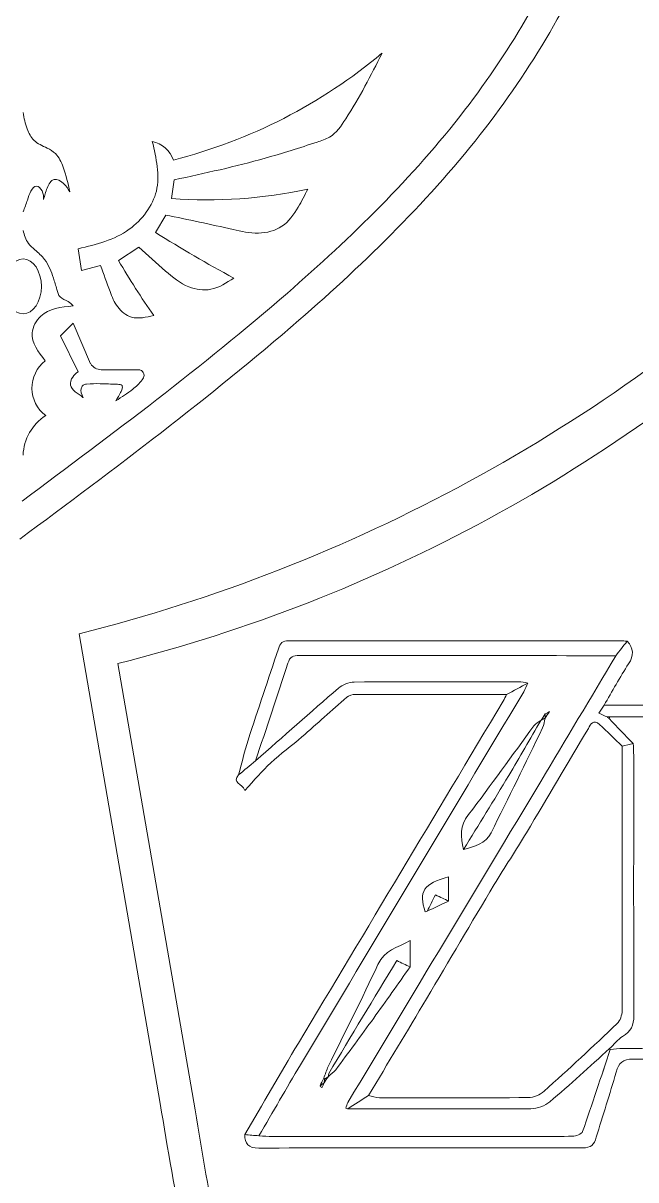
# Model space of a CAD drawing. Header units: inches. Extents: x 0 to 12, y 0 to 12.
# Drawn here: x 4.631 to 5.329, y 2.884 to 4.201 of the extents above; entities that cross this region are included whole.
import ezdxf

# ---------------------------------------------------------------- set-up
doc = ezdxf.new("R2010")
doc.units = ezdxf.units.IN
doc.header["$MEASUREMENT"] = 0

msp = doc.modelspace()

# ---------------------------------------------------------------- linework, layer by layer
at = {"color": 5, "lineweight": 0}
for p, q in [((4.7998, 4.0015), (4.803, 4.0228)), ((4.7817, 3.9629), (4.7934, 3.9827)), ((4.6937, 3.9443), (4.6975, 3.9196)), ((4.7396, 3.9309), (4.7628, 3.9462)), ((4.6975, 3.9196), (4.7192, 3.9253)), ((4.6879, 3.8595), (4.6735, 3.845)), ((4.7078, 3.8131), (4.6879, 3.8595)), ((4.6735, 3.845), (4.6935, 3.8042)), ((4.7615, 3.8064), (4.7198, 3.8064)), ((4.7389, 3.4717), (4.8268, 2.9633))]:
    msp.add_line(p, q, dxfattribs=at)
at = {"color": 250, "lineweight": 0}
msp.add_line((4.6946, 3.5057), (4.7871, 2.9705), dxfattribs=at)
at = {"color": 5, "lineweight": 0}
for centre, radius, start, end in [((4.6526, 4.6305), 0.604, 284.3341, 309.8666), ((4.7716, 4.0349), 0.0322, 18.8063, 78.5326), ((4.8401, 4.5506), 0.5506, 265.8076, 282.0733), ((5.5732, 5.2174), 1.4833, 237.7506, 241.7403), ((5.3993, 4.3101), 0.7609, 209.8934, 215.4983), ((4.2977, 5.2248), 1.8077, 284.1261, 312.9293), ((4.6801, 3.7856), 0.0392, 127.8196, 233.1621), ((4.7201, 3.8211), 0.0146, 212.8639, 268.9541), ((4.6869, 3.7071), 0.0561, 122.6808, 178.0796)]:
    msp.add_arc(centre, radius, start, end, dxfattribs=at)
at = {"color": 250, "lineweight": 0}
msp.add_arc((4.2301, 5.351), 1.9029, 284.1261, 312.9293, dxfattribs=at)
at = {"color": 5, "lineweight": 0}
msp.add_ellipse((4.6308, 3.9014), major_axis=(0, 0.0313), ratio=0.665933, dxfattribs=at)
at = {"color": 250, "lineweight": 0}
for points in [[(4.627, 3.6134), (4.7351, 3.6939), (4.925, 3.8352), (5.162, 4.0661), (5.3155, 4.3286), (5.3494, 4.5232), (5.3661, 4.6262)], [(5.5262, 1.9577), (5.418, 2.0382), (5.2282, 2.1795), (4.9912, 2.4105), (4.8376, 2.673), (4.8038, 2.8675), (4.7871, 2.9705)]]:
    msp.add_open_spline(points, degree=3, knots=[0, 0, 0, 0, 0.0808468, 0.1419248, 0.197496, 0.2597021, 0.2597021, 0.2597021, 0.2597021], dxfattribs=at)
at = {"color": 5, "lineweight": 0}
for points, knots in [([(4.6297, 3.6568), (4.7325, 3.7333), (4.9128, 3.8675), (5.138, 4.0869), (5.2839, 4.3363), (5.3161, 4.5211), (5.3319, 4.619)], [0, 0, 0, 0, 0.0808468, 0.1419248, 0.197496, 0.2597021, 0.2597021, 0.2597021, 0.2597021]), ([(4.803, 4.0228), (4.8379, 4.0303), (4.8929, 4.0423), (4.9507, 4.0608), (4.9847, 4.0718), (5.0102, 4.1087), (5.0271, 4.1418), (5.0398, 4.1669)], [0, 0, 0, 0, 0.02753964, 0.04351363, 0.0474821, 0.05463243, 0.07669562, 0.07669562, 0.07669562, 0.07669562]), ([(4.6308, 4.0994), (4.632, 4.0932), (4.6342, 4.0819), (4.6425, 4.0658), (4.6566, 4.0602), (4.6701, 4.0522), (4.6788, 4.0337), (4.682, 4.0185), (4.6841, 4.0091)], [0, 0, 0, 0, 0.00496667, 0.00889983, 0.01334248, 0.01630321, 0.02086423, 0.02843291, 0.02843291, 0.02843291, 0.02843291]), ([(4.6937, 3.9443), (4.7142, 3.9492), (4.7524, 3.9584), (4.7913, 4.01), (4.7825, 4.0473), (4.778, 4.0665)], [0, 0, 0, 0, 0.01607831, 0.02987121, 0.04449574, 0.04449574, 0.04449574, 0.04449574]), ([(4.6542, 4.0005), (4.6553, 4.0047), (4.6572, 4.0128), (4.665, 4.0267), (4.6782, 4.0189), (4.6821, 4.0124), (4.6841, 4.0091)], [0, 0, 0, 0, 0.00351206, 0.00679766, 0.00978558, 0.01288207, 0.01288207, 0.01288207, 0.01288207]), ([(4.6308, 3.9864), (4.6326, 3.9909), (4.6357, 3.9988), (4.6383, 4.009), (4.6459, 4.0186), (4.654, 4.0097), (4.6541, 4.0037), (4.6542, 4.0005)], [0, 0, 0, 0, 0.00367448, 0.00651244, 0.00872326, 0.0109429, 0.0134626, 0.0134626, 0.0134626, 0.0134626]), ([(4.7934, 3.9827), (4.8189, 3.9774), (4.854, 3.9701), (4.8982, 3.9598), (4.928, 3.9672), (4.944, 3.99), (4.9518, 4.0053), (4.9552, 4.0122)], [0, 0, 0, 0, 0.02023305, 0.02779216, 0.03497388, 0.04239776, 0.04841567, 0.04841567, 0.04841567, 0.04841567]), ([(4.6308, 3.9651), (4.6323, 3.9599), (4.6348, 3.9512), (4.6456, 3.942), (4.658, 3.931), (4.6646, 3.9138), (4.6689, 3.8996), (4.6719, 3.8876), (4.682, 3.8856), (4.6861, 3.8811), (4.6877, 3.8792)], [0, 0, 0, 0, 0.00412311, 0.00675957, 0.01082209, 0.01687384, 0.02044886, 0.02277519, 0.025562, 0.02745838, 0.02745838, 0.02745838, 0.02745838]), ([(4.7628, 3.9462), (4.7727, 3.9371), (4.7906, 3.9206), (4.8162, 3.8995), (4.847, 3.895), (4.8626, 3.9054), (4.8709, 3.9109)], [0, 0, 0, 0, 0.01052872, 0.01884852, 0.02537562, 0.03288337, 0.03288337, 0.03288337, 0.03288337]), ([(4.7192, 3.9253), (4.7227, 3.9154), (4.7283, 3.8993), (4.737, 3.8773), (4.7556, 3.8624), (4.7711, 3.8662), (4.7798, 3.8683)], [0, 0, 0, 0, 0.00813648, 0.01321573, 0.01827977, 0.02485473, 0.02485473, 0.02485473, 0.02485473]), ([(4.6561, 3.8166), (4.6481, 3.8268), (4.6353, 3.8434), (4.6528, 3.8755), (4.6741, 3.8778), (4.6877, 3.8792)], [0, 0, 0, 0, 0.00906876, 0.01459213, 0.02458282, 0.02458282, 0.02458282, 0.02458282]), ([(4.6935, 3.8042), (4.6913, 3.8024), (4.6866, 3.7986), (4.6821, 3.7846), (4.694, 3.7794), (4.6993, 3.7747), (4.6994, 3.7746)], [0, 0, 0, 0, 0.002263082, 0.004672888, 0.009805081, 0.009973743, 0.009973743, 0.009973743, 0.009973743]), ([(4.7366, 3.7712), (4.7432, 3.7753), (4.754, 3.7822), (4.7647, 3.7919), (4.7698, 3.8), (4.7666, 3.8062), (4.763, 3.8064), (4.7615, 3.8064)], [0, 0, 0, 0, 0.00596177, 0.00986587, 0.01130521, 0.01296865, 0.01403095, 0.01403095, 0.01403095, 0.01403095]), ([(4.7366, 3.7712), (4.7385, 3.7744), (4.741, 3.7787), (4.7437, 3.7842), (4.7444, 3.7896), (4.7322, 3.7901), (4.7204, 3.7906), (4.7071, 3.7907), (4.6991, 3.7894), (4.6955, 3.7835), (4.6974, 3.7781), (4.6994, 3.7746)], [0, 0, 0, 0, 0.00278599, 0.00388366, 0.00486863, 0.00626844, 0.01134116, 0.01538852, 0.01640716, 0.01732059, 0.0203083, 0.0203083, 0.0203083, 0.0203083]), ([(5.3192, 3.4972), (5.3148, 3.4917), (5.3105, 3.4862), (5.3062, 3.4807), (5.186, 3.4808), (5.0659, 3.4808), (4.9458, 3.481), (4.9386, 3.4811), (4.9348, 3.4794), (4.9325, 3.4721), (4.9205, 3.435), (4.908, 3.398), (4.8957, 3.3609), (4.8893, 3.3556), (4.8828, 3.3503), (4.8764, 3.345), (4.88, 3.3582), (4.883, 3.3716), (4.8872, 3.3846), (4.8985, 3.4194), (4.9104, 3.454), (4.9217, 3.4887), (4.9237, 3.4951), (4.9265, 3.4978), (4.9336, 3.4978), (5.0605, 3.4976), (5.1874, 3.4976), (5.3143, 3.4976), (5.3159, 3.4976), (5.3175, 3.4973), (5.3192, 3.4972)], [0, 0, 0, 0, 1, 1, 1, 2, 2, 2, 3, 3, 3, 4, 4, 4, 5, 5, 5, 6, 6, 6, 7, 7, 7, 8, 8, 8, 9, 9, 9, 10, 10, 10, 10]), ([(5.3192, 3.4972), (5.3266, 3.4891), (5.327, 3.4811), (5.3208, 3.4715), (5.3108, 3.4562), (5.3021, 3.4401), (5.2928, 3.4243), (5.2909, 3.4214), (5.2889, 3.4185), (5.2867, 3.4151), (5.2904, 3.4135), (5.2933, 3.4122), (5.2962, 3.411), (5.2971, 3.4103), (5.2979, 3.4097), (5.2988, 3.409), (5.3079, 3.3995), (5.3169, 3.39), (5.326, 3.3805), (5.3218, 3.3795), (5.3177, 3.3786), (5.3136, 3.3777), (5.3049, 3.3859), (5.2963, 3.3941), (5.2876, 3.4023), (5.2807, 3.4088), (5.2776, 3.4025), (5.2749, 3.3979), (5.2513, 3.3584), (5.2281, 3.3186), (5.2045, 3.2791), (5.1925, 3.2591), (5.1796, 3.2398), (5.1676, 3.2199), (5.1417, 3.1767), (5.1163, 3.1332), (5.0905, 3.0899), (5.0686, 3.0531), (5.0464, 3.0164), (5.0244, 2.9797), (5.0165, 2.9747), (5.0086, 2.9697), (5.0007, 2.9647), (5.0007, 2.9647), (5.0006, 2.9647), (5.0006, 2.9647), (5, 2.965), (4.9993, 2.9652), (4.9986, 2.9651), (4.9993, 2.9674), (4.9998, 2.9699), (5.001, 2.9719), (5.0742, 3.0938), (5.1475, 3.2155), (5.2207, 3.3374), (5.2493, 3.3851), (5.2777, 3.433), (5.3062, 3.4807), (5.3105, 3.4862), (5.3148, 3.4917), (5.3192, 3.4972)], [0, 0, 0, 0, 1, 1, 1, 2, 2, 2, 3, 3, 3, 4, 4, 4, 5, 5, 5, 6, 6, 6, 7, 7, 7, 8, 8, 8, 9, 9, 9, 10, 10, 10, 11, 11, 11, 12, 12, 12, 13, 13, 13, 14, 14, 14, 15, 15, 15, 16, 16, 16, 17, 17, 17, 18, 18, 18, 19, 19, 19, 20, 20, 20, 20]), ([(5.2058, 3.4496), (5.2023, 3.4501), (5.1987, 3.451), (5.1952, 3.451), (5.1328, 3.4511), (5.0705, 3.4513), (5.0082, 3.4507), (5.0021, 3.4507), (4.9948, 3.4476), (4.9901, 3.4436), (4.9583, 3.4164), (4.9271, 3.3885), (4.8957, 3.3609), (4.908, 3.398), (4.9205, 3.435), (4.9325, 3.4721), (4.9348, 3.4794), (4.9386, 3.4811), (4.9458, 3.481), (5.0659, 3.4808), (5.186, 3.4808), (5.3062, 3.4807), (5.2777, 3.433), (5.2493, 3.3851), (5.2207, 3.3374), (5.1475, 3.2155), (5.0742, 3.0938), (5.001, 2.9719), (4.9998, 2.9699), (4.9993, 2.9674), (4.9986, 2.9651), (4.9993, 2.965), (4.9999, 2.9649), (5.0006, 2.9647), (5.0006, 2.9647), (5.0007, 2.9647), (5.0007, 2.9647), (5.0703, 2.9646), (5.1398, 2.9642), (5.2094, 2.9647), (5.2167, 2.9647), (5.2254, 2.9678), (5.231, 2.9725), (5.2542, 2.9921), (5.2764, 3.0128), (5.299, 3.0331), (5.299, 3.0331), (5.2998, 3.0321), (5.2998, 3.0321), (5.2894, 3.001), (5.2793, 2.9697), (5.2683, 2.9387), (5.2673, 2.9358), (5.2608, 2.9333), (5.2568, 2.9333), (5.232, 2.9328), (5.2072, 2.933), (5.1824, 2.933), (5.0934, 2.933), (5.0044, 2.933), (4.9153, 2.933), (4.9101, 2.9331), (4.9048, 2.9335), (4.8995, 2.9338), (4.9153, 2.9608), (4.9308, 2.9879), (4.9469, 3.0147), (5.0317, 3.1564), (5.1166, 3.2981), (5.2014, 3.4397), (5.2033, 3.4428), (5.2044, 3.4463), (5.2058, 3.4496)], [0, 0, 0, 0, 1, 1, 1, 2, 2, 2, 3, 3, 3, 4, 4, 4, 5, 5, 5, 6, 6, 6, 7, 7, 7, 8, 8, 8, 9, 9, 9, 10, 10, 10, 11, 11, 11, 12, 12, 12, 13, 13, 13, 14, 14, 14, 15, 15, 15, 16, 16, 16, 17, 17, 17, 18, 18, 18, 19, 19, 19, 20, 20, 20, 21, 21, 21, 22, 22, 22, 23, 23, 23, 24, 24, 24, 24]), ([(5.2058, 3.4496), (5.1978, 3.4452), (5.1898, 3.4408), (5.1817, 3.4364), (5.1243, 3.4365), (5.0669, 3.4367), (5.0094, 3.4366), (5.0061, 3.4366), (5.002, 3.4354), (4.9996, 3.4333), (4.9824, 3.4185), (4.9657, 3.4031), (4.9486, 3.3883), (4.9369, 3.3782), (4.9243, 3.3691), (4.913, 3.3586), (4.9031, 3.3494), (4.8944, 3.3389), (4.8836, 3.3273), (4.8804, 3.3355), (4.8685, 3.3355), (4.8764, 3.345), (4.8828, 3.3503), (4.8893, 3.3556), (4.8957, 3.3609), (4.9271, 3.3885), (4.9583, 3.4164), (4.9901, 3.4436), (4.9948, 3.4476), (5.0021, 3.4507), (5.0082, 3.4507), (5.0705, 3.4513), (5.1328, 3.4511), (5.1952, 3.451), (5.1987, 3.451), (5.2023, 3.4501), (5.2058, 3.4496)], [0, 0, 0, 0, 1, 1, 1, 2, 2, 2, 3, 3, 3, 4, 4, 4, 5, 5, 5, 6, 6, 6, 7, 7, 7, 8, 8, 8, 9, 9, 9, 10, 10, 10, 11, 11, 11, 12, 12, 12, 12]), ([(4.8995, 2.9338), (4.8941, 2.9342), (4.8887, 2.9347), (4.8833, 2.9352), (4.9037, 2.9698), (4.9239, 3.0047), (4.9445, 3.0392), (5.0222, 3.1691), (5.1001, 3.299), (5.1778, 3.4289), (5.1793, 3.4313), (5.1804, 3.4339), (5.1817, 3.4364), (5.1898, 3.4408), (5.1978, 3.4452), (5.2058, 3.4496), (5.2044, 3.4463), (5.2033, 3.4428), (5.2014, 3.4397), (5.1166, 3.2981), (5.0317, 3.1564), (4.9469, 3.0147), (4.9308, 2.9879), (4.9153, 2.9608), (4.8995, 2.9338)], [0, 0, 0, 0, 1, 1, 1, 2, 2, 2, 3, 3, 3, 4, 4, 4, 5, 5, 5, 6, 6, 6, 7, 7, 7, 8, 8, 8, 8]), ([(5.2257, 3.4143), (5.2257, 3.4143), (5.2258, 3.4144), (5.2258, 3.4144), (5.2242, 3.4119), (5.2225, 3.4094), (5.2209, 3.407), (5.2209, 3.407), (5.2209, 3.407), (5.2209, 3.407), (5.2182, 3.405), (5.2148, 3.4035), (5.2129, 3.4009), (5.1881, 3.3672), (5.1639, 3.333), (5.1384, 3.2998), (5.1283, 3.2868), (5.1291, 3.2741), (5.1327, 3.26), (5.145, 3.2633), (5.1578, 3.2663), (5.1642, 3.2791), (5.1839, 3.3188), (5.2034, 3.3586), (5.2228, 3.3985), (5.2244, 3.4019), (5.2247, 3.4059), (5.2256, 3.4097), (5.2256, 3.4097), (5.2256, 3.4096), (5.2256, 3.4096), (5.2272, 3.4121), (5.2289, 3.4147), (5.2306, 3.4172), (5.229, 3.4162), (5.2274, 3.4153), (5.2257, 3.4143)], [0, 0, 0, 0, 1, 1, 1, 2, 2, 2, 3, 3, 3, 4, 4, 4, 5, 5, 5, 6, 6, 6, 7, 7, 7, 8, 8, 8, 9, 9, 9, 10, 10, 10, 11, 11, 11, 12, 12, 12, 12]), ([(5.2256, 3.4097), (5.224, 3.4088), (5.2225, 3.4079), (5.2209, 3.407), (5.2225, 3.4094), (5.2242, 3.4119), (5.2258, 3.4144), (5.2257, 3.4128), (5.2256, 3.4112), (5.2256, 3.4096), (5.2256, 3.4096), (5.2256, 3.4097), (5.2256, 3.4097)], [0, 0, 0, 0, 1, 1, 1, 2, 2, 2, 3, 3, 3, 4, 4, 4, 4]), ([(5.2256, 3.4096), (5.2256, 3.4112), (5.2257, 3.4128), (5.2258, 3.4144), (5.2258, 3.4144), (5.2257, 3.4143), (5.2257, 3.4143), (5.2274, 3.4153), (5.229, 3.4162), (5.2306, 3.4172), (5.2289, 3.4147), (5.2272, 3.4121), (5.2256, 3.4096)], [0, 0, 0, 0, 1, 1, 1, 2, 2, 2, 3, 3, 3, 4, 4, 4, 4]), ([(5.2306, 3.4172), (5.229, 3.4162), (5.2274, 3.4153), (5.2257, 3.4143), (5.2274, 3.4153), (5.229, 3.4162), (5.2306, 3.4172)], [0, 0, 0, 0, 1, 1, 1, 2, 2, 2, 2]), ([(5.6613, 3.4239), (5.657, 3.4196), (5.6528, 3.4153), (5.6485, 3.411), (5.6045, 3.411), (5.5605, 3.411), (5.5164, 3.411), (5.511, 3.4247), (5.5055, 3.4153), (5.5, 3.4112), (5.499, 3.4111), (5.498, 3.4111), (5.4971, 3.411), (5.4311, 3.411), (5.3651, 3.411), (5.2991, 3.411), (5.2982, 3.411), (5.2972, 3.411), (5.2962, 3.411), (5.2933, 3.4122), (5.2904, 3.4135), (5.2867, 3.4151), (5.2889, 3.4185), (5.2909, 3.4214), (5.2928, 3.4243), (5.412, 3.4243), (5.5311, 3.4243), (5.6503, 3.4243), (5.654, 3.4243), (5.6576, 3.4241), (5.6613, 3.4239)], [0, 0, 0, 0, 1, 1, 1, 2, 2, 2, 3, 3, 3, 4, 4, 4, 5, 5, 5, 6, 6, 6, 7, 7, 7, 8, 8, 8, 9, 9, 9, 10, 10, 10, 10]), ([(5.8662, 3.405), (5.894, 3.3932), (5.9142, 3.3743), (5.9284, 3.3469), (5.9477, 3.3093), (5.9565, 3.27), (5.9566, 3.2283), (5.9566, 3.2196), (5.9552, 3.2109), (5.9544, 3.2022), (5.955, 3.1938), (5.9577, 3.185), (5.9558, 3.1773), (5.9502, 3.1542), (5.9428, 3.1315), (5.9359, 3.1087), (5.9342, 3.103), (5.9317, 3.0975), (5.9295, 3.0919), (5.9189, 3.0805), (5.9083, 3.0691), (5.8978, 3.0577), (5.8974, 3.0572), (5.8976, 3.0561), (5.8976, 3.0553), (5.8976, 3.0553), (5.8976, 3.0556), (5.8976, 3.0556), (5.8742, 3.0351), (5.8442, 3.0307), (5.8157, 3.023), (5.8072, 3.0207), (5.7979, 3.021), (5.789, 3.021), (5.6347, 3.0209), (5.4804, 3.0208), (5.3261, 3.0212), (5.3142, 3.0212), (5.3095, 3.0169), (5.3065, 3.0062), (5.2996, 2.9813), (5.2912, 2.9569), (5.284, 2.9321), (5.2816, 2.9236), (5.278, 2.9201), (5.2683, 2.9201), (5.1453, 2.9204), (5.0224, 2.9202), (4.8994, 2.9198), (4.8878, 2.9197), (4.8834, 2.9245), (4.8833, 2.9352), (4.8887, 2.9347), (4.8941, 2.9342), (4.8995, 2.9338), (4.9048, 2.9335), (4.9101, 2.9331), (4.9153, 2.933), (5.0044, 2.933), (5.0934, 2.933), (5.1824, 2.933), (5.2072, 2.933), (5.232, 2.9328), (5.2568, 2.9333), (5.2608, 2.9333), (5.2673, 2.9358), (5.2683, 2.9387), (5.2793, 2.9697), (5.2894, 3.001), (5.2998, 3.0322), (5.3046, 3.0326), (5.3094, 3.0334), (5.3142, 3.0334), (5.372, 3.0335), (5.4298, 3.0334), (5.4875, 3.0335), (5.4918, 3.0335), (5.4962, 3.0338), (5.5015, 3.0341), (5.5015, 3.0527), (5.5016, 3.0701), (5.5015, 3.0875), (5.5012, 3.1241), (5.5008, 3.1607), (5.5005, 3.1973), (5.5043, 3.2012), (5.5081, 3.2051), (5.5118, 3.209), (5.5131, 3.2059), (5.5154, 3.2028), (5.5155, 3.1997), (5.5158, 3.1517), (5.5158, 3.1036), (5.5158, 3.0556), (5.5146, 3.05), (5.5131, 3.0445), (5.5125, 3.0389), (5.5123, 3.0373), (5.5146, 3.0354), (5.5158, 3.0336), (5.5776, 3.0336), (5.6393, 3.0336), (5.702, 3.0336), (5.702, 3.0454), (5.702, 3.0555), (5.702, 3.0657), (5.7017, 3.1096), (5.7014, 3.1536), (5.701, 3.1975), (5.705, 3.2021), (5.7089, 3.2068), (5.7128, 3.2114), (5.714, 3.2083), (5.7164, 3.2052), (5.7164, 3.2021), (5.7167, 3.1547), (5.7168, 3.1072), (5.7169, 3.0598), (5.7152, 3.0515), (5.7136, 3.0432), (5.7119, 3.0349), (5.7159, 3.0344), (5.7198, 3.0334), (5.7238, 3.0335), (5.751, 3.034), (5.7782, 3.0344), (5.8055, 3.0355), (5.8641, 3.0376), (5.9086, 3.0703), (5.9274, 3.1258), (5.9418, 3.1685), (5.9439, 3.2123), (5.9397, 3.257), (5.9341, 3.3163), (5.9143, 3.3669), (5.8587, 3.3969), (5.8612, 3.3996), (5.8637, 3.4023), (5.8662, 3.405)], [0, 0, 0, 0, 1, 1, 1, 2, 2, 2, 3, 3, 3, 4, 4, 4, 5, 5, 5, 6, 6, 6, 7, 7, 7, 8, 8, 8, 9, 9, 9, 10, 10, 10, 11, 11, 11, 12, 12, 12, 13, 13, 13, 14, 14, 14, 15, 15, 15, 16, 16, 16, 17, 17, 17, 18, 18, 18, 19, 19, 19, 20, 20, 20, 21, 21, 21, 22, 22, 22, 23, 23, 23, 24, 24, 24, 25, 25, 25, 26, 26, 26, 27, 27, 27, 28, 28, 28, 29, 29, 29, 30, 30, 30, 31, 31, 31, 32, 32, 32, 33, 33, 33, 34, 34, 34, 35, 35, 35, 36, 36, 36, 37, 37, 37, 38, 38, 38, 39, 39, 39, 40, 40, 40, 41, 41, 41, 42, 42, 42, 43, 43, 43, 44, 44, 44, 45, 45, 45, 46, 46, 46, 46]), ([(5.2209, 3.407), (5.2087, 3.386), (5.1967, 3.3649), (5.1842, 3.3442), (5.1672, 3.316), (5.1499, 3.2881), (5.1327, 3.26), (5.1291, 3.2741), (5.1283, 3.2868), (5.1384, 3.2998), (5.1639, 3.333), (5.1881, 3.3672), (5.2129, 3.4009), (5.2148, 3.4035), (5.2182, 3.405), (5.2209, 3.407)], [0, 0, 0, 0, 1, 1, 1, 2, 2, 2, 3, 3, 3, 4, 4, 4, 5, 5, 5, 5]), ([(5.2256, 3.4097), (5.2247, 3.4059), (5.2244, 3.4019), (5.2228, 3.3985), (5.2034, 3.3586), (5.1839, 3.3188), (5.1642, 3.2791), (5.1578, 3.2663), (5.145, 3.2633), (5.1327, 3.26), (5.1499, 3.2881), (5.1672, 3.316), (5.1842, 3.3442), (5.1967, 3.3649), (5.2087, 3.386), (5.2209, 3.407), (5.2209, 3.407), (5.2209, 3.407), (5.2209, 3.407), (5.2225, 3.4079), (5.224, 3.4088), (5.2256, 3.4097)], [0, 0, 0, 0, 1, 1, 1, 2, 2, 2, 3, 3, 3, 4, 4, 4, 5, 5, 5, 6, 6, 6, 7, 7, 7, 7]), ([(5.2991, 3.411), (5.299, 3.4103), (5.2989, 3.4097), (5.2988, 3.409), (5.2979, 3.4097), (5.2971, 3.4103), (5.2962, 3.411), (5.2972, 3.411), (5.2982, 3.411), (5.2991, 3.411)], [0, 0, 0, 0, 1, 1, 1, 2, 2, 2, 3, 3, 3, 3]), ([(5.2991, 3.411), (5.3651, 3.411), (5.4311, 3.411), (5.4971, 3.411), (5.4979, 3.4105), (5.4988, 3.4099), (5.4996, 3.4094), (5.4995, 3.3651), (5.4994, 3.3208), (5.4993, 3.2765), (5.4862, 3.31), (5.4732, 3.3436), (5.46, 3.377), (5.4585, 3.3809), (5.4557, 3.3843), (5.4535, 3.3879), (5.4312, 3.3879), (5.4088, 3.3879), (5.3856, 3.3879), (5.3855, 3.3866), (5.3849, 3.3847), (5.3849, 3.3827), (5.3849, 3.339), (5.3848, 3.2952), (5.385, 3.2515), (5.385, 3.2485), (5.3865, 3.2455), (5.3873, 3.2425), (5.4144, 3.2353), (5.4277, 3.2397), (5.4431, 3.2608), (5.4474, 3.2667), (5.4519, 3.2725), (5.4564, 3.2783), (5.4564, 3.2434), (5.4564, 3.2086), (5.4564, 3.1709), (5.4472, 3.1846), (5.4401, 3.1958), (5.4324, 3.2066), (5.4302, 3.2096), (5.4267, 3.2134), (5.4236, 3.2136), (5.4112, 3.2144), (5.3987, 3.214), (5.3858, 3.214), (5.3854, 3.2106), (5.3849, 3.2087), (5.3849, 3.2067), (5.3848, 3.1621), (5.3848, 3.1174), (5.3849, 3.0728), (5.3849, 3.0697), (5.3863, 3.0666), (5.387, 3.0635), (5.3878, 3.0628), (5.3886, 3.0621), (5.3894, 3.0614), (5.4081, 3.0615), (5.4269, 3.0623), (5.4456, 3.0615), (5.4548, 3.0611), (5.4582, 3.0646), (5.4608, 3.0729), (5.4737, 3.1145), (5.4872, 3.1558), (5.5005, 3.1973), (5.5008, 3.1607), (5.5012, 3.1241), (5.5015, 3.0875), (5.5016, 3.0701), (5.5015, 3.0527), (5.5015, 3.0341), (5.4962, 3.0338), (5.4918, 3.0335), (5.4875, 3.0335), (5.4298, 3.0334), (5.372, 3.0335), (5.3142, 3.0334), (5.3094, 3.0334), (5.3046, 3.0326), (5.2998, 3.0322), (5.2998, 3.0321), (5.299, 3.0331), (5.299, 3.0331), (5.304, 3.0378), (5.3083, 3.0436), (5.314, 3.047), (5.3234, 3.0526), (5.3269, 3.0597), (5.3268, 3.0708), (5.3264, 3.1696), (5.3266, 3.2684), (5.3266, 3.3671), (5.3266, 3.3716), (5.3262, 3.376), (5.326, 3.3805), (5.3169, 3.39), (5.3079, 3.3995), (5.2988, 3.409), (5.2989, 3.4097), (5.299, 3.4103), (5.2991, 3.411)], [0, 0, 0, 0, 1, 1, 1, 2, 2, 2, 3, 3, 3, 4, 4, 4, 5, 5, 5, 6, 6, 6, 7, 7, 7, 8, 8, 8, 9, 9, 9, 10, 10, 10, 11, 11, 11, 12, 12, 12, 13, 13, 13, 14, 14, 14, 15, 15, 15, 16, 16, 16, 17, 17, 17, 18, 18, 18, 19, 19, 19, 20, 20, 20, 21, 21, 21, 22, 22, 22, 23, 23, 23, 24, 24, 24, 25, 25, 25, 26, 26, 26, 27, 27, 27, 28, 28, 28, 29, 29, 29, 30, 30, 30, 31, 31, 31, 32, 32, 32, 33, 33, 33, 34, 34, 34, 34]), ([(5.0244, 2.9797), (5.0285, 2.9788), (5.0327, 2.9772), (5.0369, 2.9772), (5.0934, 2.977), (5.1499, 2.9768), (5.2064, 2.9774), (5.2125, 2.9774), (5.2199, 2.9805), (5.2244, 2.9846), (5.2526, 3.0098), (5.2803, 3.0355), (5.3077, 3.0616), (5.3112, 3.0649), (5.3133, 3.0713), (5.3134, 3.0763), (5.3137, 3.1768), (5.3136, 3.2772), (5.3136, 3.3777), (5.3177, 3.3786), (5.3218, 3.3795), (5.326, 3.3805), (5.3262, 3.376), (5.3266, 3.3716), (5.3266, 3.3671), (5.3266, 3.2684), (5.3264, 3.1696), (5.3268, 3.0708), (5.3269, 3.0597), (5.3234, 3.0526), (5.314, 3.047), (5.3083, 3.0436), (5.304, 3.0378), (5.299, 3.0331), (5.2764, 3.0128), (5.2542, 2.9921), (5.231, 2.9725), (5.2254, 2.9678), (5.2167, 2.9647), (5.2094, 2.9647), (5.1398, 2.9642), (5.0703, 2.9646), (5.0007, 2.9647), (5.0086, 2.9697), (5.0165, 2.9747), (5.0244, 2.9797)], [0, 0, 0, 0, 1, 1, 1, 2, 2, 2, 3, 3, 3, 4, 4, 4, 5, 5, 5, 6, 6, 6, 7, 7, 7, 8, 8, 8, 9, 9, 9, 10, 10, 10, 11, 11, 11, 12, 12, 12, 13, 13, 13, 14, 14, 14, 15, 15, 15, 15]), ([(5.0913, 3.1897), (5.0913, 3.1897), (5.0911, 3.1896), (5.0911, 3.1896), (5.0993, 3.1934), (5.1074, 3.1973), (5.1156, 3.2012), (5.1156, 3.2102), (5.1156, 3.2192), (5.1156, 3.2287), (5.0872, 3.2215), (5.0811, 3.2116), (5.0891, 3.189), (5.0898, 3.1892), (5.0905, 3.1895), (5.0913, 3.1897)], [0, 0, 0, 0, 1, 1, 1, 2, 2, 2, 3, 3, 3, 4, 4, 4, 5, 5, 5, 5]), ([(5.0891, 3.189), (5.0811, 3.2116), (5.0872, 3.2215), (5.1156, 3.2287), (5.1156, 3.2192), (5.1156, 3.2102), (5.1156, 3.2012), (5.111, 3.2034), (5.1064, 3.2056), (5.1006, 3.2083), (5.0972, 3.2015), (5.0942, 3.1955), (5.0911, 3.1896), (5.0911, 3.1896), (5.0913, 3.1897), (5.0913, 3.1897), (5.0905, 3.1897), (5.0897, 3.1894), (5.0891, 3.189)], [0, 0, 0, 0, 1, 1, 1, 2, 2, 2, 3, 3, 3, 4, 4, 4, 5, 5, 5, 6, 6, 6, 6]), ([(5.0911, 3.1896), (5.0942, 3.1955), (5.0972, 3.2015), (5.1006, 3.2083), (5.1064, 3.2056), (5.111, 3.2034), (5.1156, 3.2012), (5.1074, 3.1973), (5.0993, 3.1934), (5.0911, 3.1896)], [0, 0, 0, 0, 1, 1, 1, 2, 2, 2, 3, 3, 3, 3]), ([(5.0891, 3.189), (5.0897, 3.1894), (5.0905, 3.1897), (5.0913, 3.1897), (5.0905, 3.1895), (5.0898, 3.1892), (5.0891, 3.189)], [0, 0, 0, 0, 1, 1, 1, 2, 2, 2, 2]), ([(4.9738, 2.994), (4.9754, 2.9965), (4.9771, 2.999), (4.9787, 3.0015), (4.9787, 3.0015), (4.9787, 3.0015), (4.9787, 3.0015), (4.9815, 3.0039), (4.9848, 3.006), (4.987, 3.009), (5.0016, 3.0285), (5.0161, 3.0481), (5.0303, 3.0678), (5.0443, 3.0872), (5.058, 3.1067), (5.0718, 3.1262), (5.0718, 3.1354), (5.0718, 3.1446), (5.0718, 3.1563), (5.057, 3.1478), (5.0425, 3.1452), (5.0352, 3.1291), (5.0172, 3.09), (4.9975, 3.0516), (4.9786, 3.0129), (4.9765, 3.0086), (4.9751, 3.0039), (4.9734, 2.9994), (4.972, 2.9965), (4.9706, 2.9936), (4.9692, 2.9907), (4.9699, 2.99), (4.9706, 2.9892), (4.9713, 2.9885), (4.9722, 2.9904), (4.973, 2.9923), (4.9739, 2.9941), (4.9739, 2.9941), (4.9738, 2.994), (4.9738, 2.994)], [0, 0, 0, 0, 1, 1, 1, 2, 2, 2, 3, 3, 3, 4, 4, 4, 5, 5, 5, 6, 6, 6, 7, 7, 7, 8, 8, 8, 9, 9, 9, 10, 10, 10, 11, 11, 11, 12, 12, 12, 13, 13, 13, 13]), ([(4.9734, 2.9994), (4.9751, 3.0039), (4.9765, 3.0086), (4.9786, 3.0129), (4.9975, 3.0516), (5.0172, 3.09), (5.0352, 3.1291), (5.0425, 3.1452), (5.057, 3.1478), (5.0718, 3.1563), (5.0718, 3.1446), (5.0718, 3.1354), (5.0718, 3.1262), (5.0669, 3.1285), (5.0619, 3.1309), (5.0565, 3.1334), (5.0304, 3.09), (5.0047, 3.0475), (4.9791, 3.0049), (4.9786, 3.004), (4.9788, 3.0026), (4.9787, 3.0015), (4.9787, 3.0015), (4.9787, 3.0015), (4.9787, 3.0015), (4.9773, 3.0005), (4.9758, 2.9995), (4.9744, 2.9985), (4.9741, 2.9988), (4.9738, 2.9991), (4.9734, 2.9994)], [0, 0, 0, 0, 1, 1, 1, 2, 2, 2, 3, 3, 3, 4, 4, 4, 5, 5, 5, 6, 6, 6, 7, 7, 7, 8, 8, 8, 9, 9, 9, 10, 10, 10, 10]), ([(4.9787, 3.0015), (4.9788, 3.0026), (4.9786, 3.004), (4.9791, 3.0049), (5.0047, 3.0475), (5.0304, 3.09), (5.0565, 3.1334), (5.0619, 3.1309), (5.0669, 3.1285), (5.0718, 3.1262), (5.058, 3.1067), (5.0443, 3.0872), (5.0303, 3.0678), (5.0161, 3.0481), (5.0016, 3.0285), (4.987, 3.009), (4.9848, 3.006), (4.9815, 3.0039), (4.9787, 3.0015)], [0, 0, 0, 0, 1, 1, 1, 2, 2, 2, 3, 3, 3, 4, 4, 4, 5, 5, 5, 6, 6, 6, 6]), ([(4.9739, 2.9941), (4.9723, 2.993), (4.9707, 2.9919), (4.9692, 2.9907), (4.9706, 2.9936), (4.972, 2.9965), (4.9734, 2.9994), (4.9738, 2.9991), (4.9741, 2.9988), (4.9744, 2.9985), (4.9742, 2.997), (4.974, 2.9955), (4.9738, 2.994), (4.9738, 2.994), (4.9739, 2.9941), (4.9739, 2.9941)], [0, 0, 0, 0, 1, 1, 1, 2, 2, 2, 3, 3, 3, 4, 4, 4, 5, 5, 5, 5]), ([(4.9739, 2.9941), (4.973, 2.9923), (4.9722, 2.9904), (4.9713, 2.9885), (4.9706, 2.9892), (4.9699, 2.99), (4.9692, 2.9907), (4.9707, 2.9919), (4.9723, 2.993), (4.9739, 2.9941)], [0, 0, 0, 0, 1, 1, 1, 2, 2, 2, 3, 3, 3, 3]), ([(4.9738, 2.994), (4.974, 2.9955), (4.9742, 2.997), (4.9744, 2.9985), (4.9758, 2.9995), (4.9773, 3.0005), (4.9787, 3.0015), (4.9771, 2.999), (4.9754, 2.9965), (4.9738, 2.994)], [0, 0, 0, 0, 1, 1, 1, 2, 2, 2, 3, 3, 3, 3]), ([(5.0006, 2.9647), (4.9999, 2.9649), (4.9993, 2.965), (4.9986, 2.9651), (4.9993, 2.9652), (5, 2.965), (5.0006, 2.9647)], [0, 0, 0, 0, 1, 1, 1, 2, 2, 2, 2]), ([(5.5289, 2.0012), (5.4262, 2.0776), (5.2459, 2.2118), (5.0207, 2.4312), (4.8748, 2.6806), (4.8426, 2.8654), (4.8268, 2.9633)], [0, 0, 0, 0, 0.0808468, 0.1419248, 0.197496, 0.2597021, 0.2597021, 0.2597021, 0.2597021])]:
    msp.add_open_spline(points, degree=3, knots=knots, dxfattribs=at)

doc.saveas('drawing.dxf')
